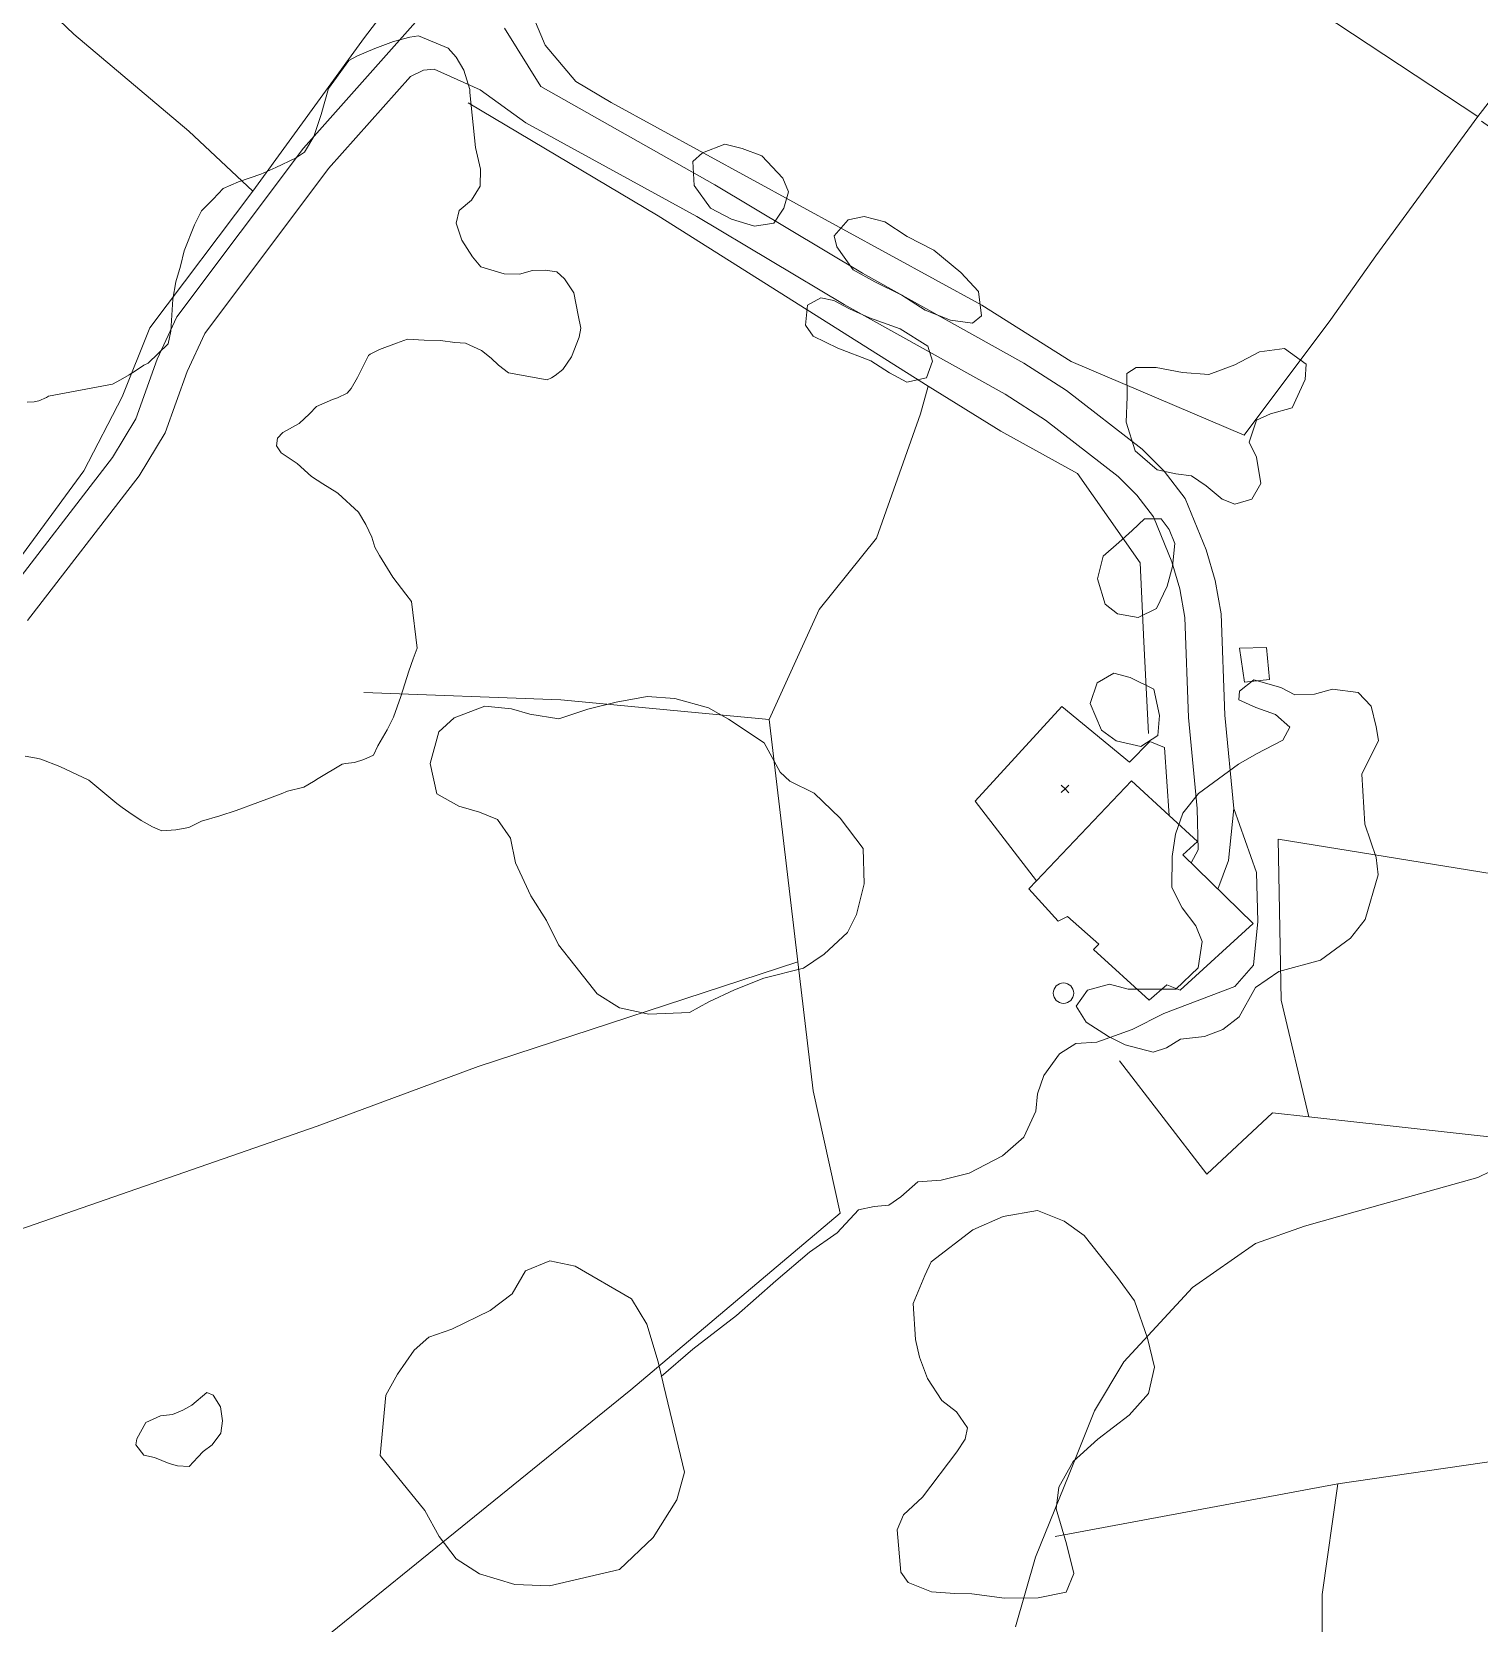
# Model space of a CAD drawing. Header units: metres. Extents: x 4652992 to 4879070, y 2074171 to 2309877.
# Drawn here: x 4653664.2 to 4653773.4, y 2308349.9 to 2308470 of the extents above; entities that cross this region are included whole.
import ezdxf

# ---------------------------------------------------------------- set-up
doc = ezdxf.new("R2010")
doc.units = ezdxf.units.M
doc.header["$MEASUREMENT"] = 0
doc.linetypes.add('DGN Style 3', pattern=[92.779933, 66.271381, -26.508552])
doc.layers.get('0').update_dxf_attribs({"color": 4, "lineweight": 0})
for name, color, linetype, lineweight in [('Level 1', 2, 'Continuous', 0), ('Level 19', 38, 'DGN Style 3', 0), ('Level 20', 30, 'DGN Style 3', 0), ('Level 30', 5, 'Continuous', 0), ('Level 31', 38, 'Continuous', 0), ('Level 37', 3, 'Continuous', 0), ('Level 40', 1, 'Continuous', 0), ('Level 61', 4, 'Continuous', 0), ('Level 62', 4, 'Continuous', 0), ('Level 63', 3, 'Continuous', 0)]:
    doc.layers.add(name, color=color, linetype=linetype, lineweight=lineweight)

# ---------------------------------------------------------------- blocks, each defined once
blk = doc.blocks.new('POSTE')
at = {"color": 0, "linetype": 'ByBlock', "lineweight": -2}
blk.add_circle((0, 0), 0.770001, dxfattribs=at)
blk = doc.blocks.new('COTA')
at = {"color": 0, "linetype": 'ByBlock', "lineweight": -2, "ltscale": 10}
for p, q in [((0, 0), (-1.419522, -1.408457)), ((-1.408457, 1.419522), (0, 0)), ((1.419522, 1.408457), (0, 0)), ((0, 0), (1.408457, -1.419522))]:
    blk.add_line(p, q, dxfattribs=at)

msp = doc.modelspace()

# ---------------------------------------------------------------- linework, layer by layer
at = {"layer": 'Level 1'}
msp.add_polyline3d([(4653738.448305, 2308349.655276, 1270.9875), (4653739.967531, 2308354.915285, 1270.9125), (4653742.498293, 2308361.190127, 1270.6625), (4653744.402529, 2308365.956911, 1270.375), (4653746.621889, 2308369.655092, 1270.25), (4653751.802492, 2308375.261904, 1270.1875), (4653756.555117, 2308378.598879, 1270.05), (4653760.249331, 2308379.903933, 1269.95), (4653764.080508, 2308380.990725, 1269.925), (4653773.332888, 2308383.579531, 1269.925), (4653776.135073, 2308384.93268, 1269.925)], dxfattribs=at)
at = {"layer": 'Level 19', "linetype": 'DGN Style 3'}
for points in [[(4653615.074191, 2308345.397888, 1263.561241), (4653616.489438, 2308351.026475, 1263.700968), (4653619.897198, 2308361.0764, 1264.1463), (4653621.661142, 2308365.510388, 1264.322569), (4653630.289758, 2308379.512862, 1265.315201), (4653642.72882, 2308399.54665, 1267.058266), (4653653.379919, 2308415.854819, 1267.896338), (4653661.995029, 2308427.084118, 1267.672768), (4653670.328958, 2308437.913095, 1267.636081), (4653672.095527, 2308440.809492, 1267.638896), (4653673.696828, 2308445.325073, 1267.6662), (4653675.187723, 2308448.519744, 1267.789973), (4653684.73016, 2308461.247137, 1267.193582), (4653695.8698, 2308473.792888, 1266.322928), (4653697.496112, 2308475.856548, 1266.217669), (4653706.258907, 2308484.638428, 1265.563259), (4653708.84565, 2308487.049382, 1265.31487), (4653720.859279, 2308497.879814, 1264.662848), (4653735.15817, 2308510.34644, 1263.786562), (4653748.209587, 2308519.784115, 1262.753284), (4653766.747758, 2308532.93109, 1261.06256), (4653775.645877, 2308537.975289, 1260.371662)], [(4653753.730605, 2308405.330144, 1272.508104), (4653754.534666, 2308407.486247, 1272.54591), (4653754.91781, 2308411.406861, 1272.612955), (4653754.239921, 2308418.459723, 1272.568125), (4653753.968642, 2308426.108882, 1272.421194), (4653753.529949, 2308428.621458, 1272.324516), (4653752.840223, 2308430.931634, 1272.130089), (4653751.266586, 2308434.817727, 1271.764261), (4653749.673024, 2308436.872891, 1271.496416), (4653748.014049, 2308438.52107, 1271.207445), (4653742.293612, 2308442.963365, 1270.244388), (4653739.086424, 2308445.02428, 1269.777358), (4653726.902581, 2308451.818036, 1268.549051), (4653715.779709, 2308458.470483, 1268.19501), (4653702.654556, 2308465.899093, 1267.320471), (4653699.900137, 2308470.303175, 1266.624313)], [(4653751.705518, 2308407.306374, 1272.541517), (4653752.232372, 2308408.285115, 1272.540503), (4653752.161757, 2308411.409059, 1272.615833), (4653751.50138, 2308418.279719, 1272.569245), (4653751.233856, 2308425.823011, 1272.343038), (4653750.855329, 2308427.990992, 1272.196451), (4653750.248831, 2308430.0224, 1272.027612), (4653748.866309, 2308433.436536, 1271.645119), (4653747.613832, 2308435.051815, 1271.362764), (4653746.199363, 2308436.457078, 1271.103236), (4653740.707714, 2308440.721705, 1270.261601), (4653737.675578, 2308442.670133, 1269.78125), (4653725.530257, 2308449.442408, 1268.681634), (4653714.417223, 2308456.088972, 1268.239293), (4653701.501019, 2308463.150288, 1267.668214), (4653698.066477, 2308465.643565, 1267.175652), (4653694.587097, 2308467.208526, 1266.834853), (4653693.801095, 2308467.119597, 1266.802049), (4653692.799238, 2308466.662228, 1266.812394), (4653686.620548, 2308459.703628, 1267.25127), (4653677.290389, 2308447.259365, 1267.793086), (4653675.955914, 2308444.399868, 1267.815936), (4653674.309093, 2308439.755923, 1268.021207), (4653672.341918, 2308436.530621, 1268.110353), (4653663.928543, 2308425.598413, 1267.736879)]]:
    msp.add_polyline3d(points, dxfattribs=at)
at = {"layer": 'Level 20', "linetype": 'Continuous'}
msp.add_polyline3d([(4653711.718402, 2308368.550388, 1271.310622), (4653714.123608, 2308370.613834, 1271.310622), (4653717.40919, 2308373.159666, 1271.210622), (4653720.374646, 2308375.769125, 1271.110622), (4653722.918714, 2308377.92804, 1271.010622), (4653725.005702, 2308379.387242, 1271.010622), (4653726.617106, 2308381.140101, 1271.010622), (4653727.796766, 2308381.375683, 1271.010622), (4653728.88697, 2308381.495332, 1271.010622), (4653729.808898, 2308382.115298, 1271.010622), (4653731.087047, 2308383.255645, 1270.910622), (4653732.844652, 2308383.3778, 1270.910622), (4653734.961212, 2308383.90694, 1271.010622), (4653737.471714, 2308385.206417, 1270.910622), (4653739.070719, 2308386.617954, 1270.810622), (4653739.988881, 2308388.574389, 1270.810622), (4653740.113212, 2308389.885387, 1270.810622), (4653740.58389, 2308391.261899, 1270.810622), (4653741.772275, 2308392.897517, 1270.810622), (4653743.014797, 2308393.672753, 1271.010622), (4653744.592318, 2308393.781217, 1271.210622), (4653747.257058, 2308394.73478, 1271.310622), (4653749.65027, 2308395.949882, 1271.510622), (4653755.012718, 2308397.989883, 1271.810622), (4653756.41456, 2308399.597381, 1272.010622), (4653756.746856, 2308402.879877, 1272.210622), (4653756.629309, 2308406.581933, 1272.410622), (4653754.91781, 2308411.406861, 1272.612955)], dxfattribs=at)
at = {"layer": 'Level 30', "color": 1}
msp.add_polyline3d([(4653751.070624, 2308407.92595, 1276.451366), (4653756.390586, 2308402.734338, 1276.451366), (4653750.887515, 2308397.716501, 1276.451366), (4653749.88335, 2308398.098211, 1274.155232), (4653748.535376, 2308396.948423, 1274.155232), (4653744.340905, 2308400.766629, 1274.155232), (4653744.740383, 2308401.191541, 1274.729265), (4653742.368526, 2308403.278051, 1274.729265), (4653741.674422, 2308402.915486, 1274.729265), (4653739.453496, 2308405.346363, 1274.729265), (4653740.039794, 2308405.963934, 1274.729265), (4653747.203221, 2308413.50946, 1274.729265), (4653750.056751, 2308410.883234, 1274.729265), (4653752.196136, 2308408.914266, 1274.729265), (4653751.070624, 2308407.92595, 1276.451366)], dxfattribs=at)
at = {"layer": 'Level 31', "elevation": 1273.581198, "flags": 128}
msp.add_lwpolyline([(4653757.625205, 2308421.152984), (4653755.738376, 2308420.949382), (4653755.350244, 2308423.511068), (4653757.396866, 2308423.55588), (4653757.625205, 2308421.152984)], dxfattribs=at)
at = {"layer": 'Level 37', "extrusion": (-0.0172113112450879, -0.4691460781397121, 0.8829528459274323), "elevation": -1161959.796992, "flags": 128}
msp.add_lwpolyline([(4565960.54003, 2188094.648252), (4565944.7785, 2188095.687199), (4565929.916001, 2188095.687199)], dxfattribs=at)
at = {"layer": 'Level 37'}
for points in [[(4653641.069723, 2308464.861783, 1255.875513), (4653645.770833, 2308471.879214, 1255.875513), (4653652.835495, 2308482.438259, 1257.02358), (4653661.341535, 2308475.636983, 1261.615849), (4653667.414856, 2308469.844631, 1265.060049), (4653676.086568, 2308462.522258, 1267.930218), (4653680.917622, 2308458.003541, 1267.930218), (4653689.334749, 2308469.601884, 1267.930218), (4653693.98578, 2308475.694268, 1267.356184), (4653695.844801, 2308477.483333, 1267.26072), (4653705.164327, 2308486.452159, 1266.78215), (4653713.413468, 2308493.627782, 1265.966391), (4653722.578614, 2308501.600205, 1265.060049), (4653729.048201, 2308506.962346, 1265.060049), (4653732.022057, 2308509.33112, 1264.83277), (4653748.923644, 2308522.793786, 1263.541057), (4653751.581232, 2308524.910642, 1263.337949), (4653770.451001, 2308537.318346, 1262.189882), (4653772.816567, 2308538.668556, 1261.967054), (4653782.639026, 2308544.274987, 1261.041815)], [(4653792.461351, 2308491.810147, 1266.534521), (4653778.178322, 2308469.893971, 1268.414896), (4653773.330559, 2308463.626979, 1268.98893), (4653765.627533, 2308453.114288, 1271.859097), (4653762.239937, 2308448.327143, 1273.007165), (4653755.712569, 2308439.586537, 1273.007165), (4653742.651535, 2308445.144032, 1271.859097), (4653735.908101, 2308449.388297, 1271.285064), (4653707.941634, 2308464.702889, 1268.98893), (4653705.295238, 2308466.282224, 1268.98893), (4653702.969744, 2308469.018231, 1268.98893), (4653702.109582, 2308471.052193, 1268.98893), (4653702.180527, 2308473.451091, 1268.414896), (4653710.407077, 2308481.433154, 1267.840863), (4653725.860066, 2308494.50119, 1266.853893), (4653728.382376, 2308496.634216, 1266.692796), (4653744.919076, 2308510.871158, 1265.544728), (4653759.914829, 2308519.313928, 1264.396661)], [(4653773.330559, 2308463.626979, 1268.98893), (4653749.616507, 2308479.297843, 1270.136997), (4653739.910194, 2308485.12419, 1267.266829), (4653725.860066, 2308494.50119, 1266.853893)], [(4653748.495036, 2308417.064397, 1273.756841), (4653748.143628, 2308423.991284, 1273.756841), (4653747.858373, 2308429.952523, 1273.182807), (4653743.136519, 2308436.698241, 1272.608774), (4653737.339681, 2308439.902121, 1272.03474), (4653731.872497, 2308443.286552, 1270.31264), (4653711.492635, 2308456.150337, 1269.738606), (4653697.149565, 2308464.666828, 1268.590539)], [(4653760.57518, 2308388.155273, 1272.433131), (4653758.491574, 2308396.946427, 1271.948452), (4653758.272472, 2308409.11401, 1272.522485), (4653779.853631, 2308405.615002, 1271.948452), (4653792.282624, 2308403.279695, 1271.374418), (4653806.692838, 2308422.217609, 1269.562963), (4653814.76195, 2308433.872311, 1268.98893), (4653798.311688, 2308445.821429, 1270.136997), (4653773.618622, 2308463.27258, 1268.98893)], [(4653617.065676, 2308356.56083, 1264.5288), (4653619.651924, 2308362.664328, 1265.425195), (4653629.116232, 2308379.288493, 1266.625194), (4653641.03193, 2308398.502095, 1267.725195), (4653648.858154, 2308410.700358, 1268.325194), (4653652.942029, 2308416.634862, 1268.525195), (4653661.104912, 2308427.275433, 1268.725195), (4653668.174779, 2308436.896752, 1268.525195), (4653671.051686, 2308442.474139, 1268.525195), (4653673.155292, 2308447.694201, 1268.725195), (4653680.917622, 2308458.003541, 1267.930218)], [(4653731.872497, 2308443.286552, 1270.31264), (4653731.29843, 2308441.202861, 1270.31264), (4653727.963213, 2308431.80933, 1270.31264), (4653723.649742, 2308426.421361, 1270.31264), (4653719.863531, 2308418.122714, 1270.886673), (4653722.035655, 2308399.856087, 1271.261034), (4653723.194197, 2308390.113245, 1271.460707), (4653725.231768, 2308380.880037, 1272.03474), (4653709.43054, 2308367.537064, 1272.608774), (4653685.837958, 2308348.444998, 1274.330874), (4653675.538278, 2308339.84655, 1276.052975), (4653671.77894, 2308333.145445, 1276.627009), (4653670.083633, 2308320.097176, 1277.201042), (4653685.802868, 2308312.091846, 1276.627009), (4653707.999707, 2308302.356407, 1275.478941), (4653710.686731, 2308310.91234, 1275.478941), (4653717.064327, 2308323.467485, 1274.904908), (4653727.241369, 2308345.672711, 1273.756841)], [(4653675.538278, 2308339.84655, 1276.052975), (4653663.65392, 2308343.394426, 1275.966687), (4653661.496664, 2308379.009297, 1273.096519), (4653685.759508, 2308387.446047, 1272.522485), (4653697.911935, 2308391.954676, 1271.948452), (4653722.035655, 2308399.856087, 1271.261034)], [(4653804.477905, 2308380.647588, 1272.433131), (4653798.264236, 2308382.683321, 1272.433131), (4653786.691804, 2308385.245597, 1272.433131), (4653760.57518, 2308388.155273, 1272.433131), (4653757.833513, 2308388.460724, 1272.433131), (4653752.895611, 2308383.81933, 1272.433131), (4653746.290939, 2308392.385931, 1273.007165)], [(4653842.575489, 2308339.802291, 1281.043634), (4653836.889332, 2308343.015573, 1279.895567), (4653821.532915, 2308353.646427, 1276.451366), (4653796.193983, 2308365.115517, 1273.007165), (4653776.438869, 2308362.444328, 1272.433131), (4653762.777478, 2308360.459695, 1273.581198), (4653741.438365, 2308356.493462, 1272.433131)], [(4653762.777478, 2308360.459695, 1273.581198), (4653761.584594, 2308352.111771, 1274.729265), (4653761.561248, 2308336.671665, 1275.794567), (4653761.559434, 2308335.472097, 1275.877332), (4653762.021774, 2308308.82939, 1277.025399), (4653762.132695, 2308274.707017, 1278.173466), (4653756.320376, 2308277.246505, 1277.379128), (4653750.81698, 2308279.65102, 1276.627009), (4653739.896226, 2308285.481578, 1276.052975), (4653713.054853, 2308298.509131, 1274.904908)]]:
    msp.add_polyline3d(points, dxfattribs=at)
at = {"layer": 'Level 40', "color": 3, "flags": 128}
for points, elevation in [([(4653714.843666, 2308460.897427), (4653716.519585, 2308461.557353), (4653717.828801, 2308461.21694), (4653719.310208, 2308460.662637), (4653720.904308, 2308458.985183), (4653721.328724, 2308457.954415), (4653720.987009, 2308456.716173), (4653720.216935, 2308455.579849), (4653718.772624, 2308455.352408), (4653717.030956, 2308455.882602), (4653715.444613, 2308456.722164), (4653714.220719, 2308458.439399), (4653714.111475, 2308460.244194), (4653714.843666, 2308460.897427)], 1273.000385), ([(4653724.774451, 2308454.618705), (4653725.841596, 2308455.834564), (4653727.036499, 2308456.076211), (4653728.592728, 2308455.682426), (4653730.284893, 2308454.587563), (4653732.296381, 2308453.549957), (4653734.318616, 2308451.872931), (4653735.652038, 2308450.433425), (4653735.896987, 2308448.592712), (4653735.20075, 2308448.040142), (4653733.542471, 2308448.275026), (4653731.64979, 2308449.01661), (4653729.886519, 2308450.155768), (4653727.845761, 2308451.163099), (4653726.201926, 2308452.051857), (4653724.964867, 2308453.790595), (4653724.774451, 2308454.618705)], 1273.000385), ([(4653722.757355, 2308449.387674), (4653723.779249, 2308449.947765), (4653724.754628, 2308449.75664), (4653725.941174, 2308449.125377), (4653727.443224, 2308448.449155), (4653729.741228, 2308447.599373), (4653731.831106, 2308446.29358), (4653732.185566, 2308445.181134), (4653731.751764, 2308443.909094), (4653730.248767, 2308443.585571), (4653728.942906, 2308444.279639), (4653727.550972, 2308445.20338), (4653725.05142, 2308446.16155), (4653723.200635, 2308447.06037), (4653722.615041, 2308447.896356), (4653722.757355, 2308449.387674)], 1273.000385), ([(4653746.883983, 2308442.478838), (4653746.862165, 2308444.248406), (4653747.547406, 2308444.697736), (4653749.066587, 2308444.703127), (4653751.051143, 2308444.315135), (4653753.031002, 2308444.153608), (4653754.993025, 2308444.895383), (4653756.858162, 2308445.883266), (4653758.75097, 2308446.139449), (4653760.372335, 2308444.957338), (4653760.319411, 2308443.798942), (4653759.319536, 2308441.655246), (4653757.684328, 2308441.191819), (4653756.641012, 2308440.708677), (4653756.08906, 2308439.04835), (4653756.643481, 2308437.93933), (4653756.959181, 2308435.949239), (4653756.294877, 2308434.769679), (4653755.011979, 2308434.368858), (4653754.047425, 2308434.767535), (4653752.829034, 2308435.754778), (4653751.725657, 2308436.52866), (4653750.555558, 2308436.682222), (4653749.148378, 2308436.977844), (4653747.486703, 2308438.40153), (4653746.798212, 2308440.564233), (4653746.883983, 2308442.478838)], 1276.000385), ([(4653748.180659, 2308433.28282), (4653749.443822, 2308433.270432), (4653750.036779, 2308432.475152), (4653750.462658, 2308431.408314), (4653750.300636, 2308429.687085), (4653749.897068, 2308428.189754), (4653749.093919, 2308426.517588), (4653747.720173, 2308425.827552), (4653746.156716, 2308426.100714), (4653745.228958, 2308426.830409), (4653744.651571, 2308428.748891), (4653745.078062, 2308430.463943), (4653746.255912, 2308431.482776), (4653747.254884, 2308432.390392), (4653748.180659, 2308433.28282)], 1276.000385), ([(4653747.097844, 2308421.310461), (4653748.891024, 2308420.428963), (4653749.316374, 2308418.440709), (4653749.18257, 2308416.915684), (4653747.908984, 2308416.087323), (4653746.060833, 2308416.512841), (4653744.944354, 2308417.319328), (4653744.078564, 2308419.34758), (4653744.618914, 2308420.895978), (4653745.875086, 2308421.625946), (4653747.097844, 2308421.310461)], 1277.200385)]:
    msp.add_lwpolyline(points, dxfattribs=dict(at, elevation=elevation))
at = {"layer": 'Level 40', "color": 3}
for points in [[(4653663.898821, 2308442.074095, 1272.200385), (4653664.40877, 2308442.113318, 1272.200385), (4653664.783646, 2308442.17692, 1272.200385), (4653665.348325, 2308442.420889, 1272.200385), (4653665.499428, 2308442.522489, 1272.200385), (4653670.33545, 2308443.448377, 1275.000385), (4653670.939391, 2308443.769006, 1275.000385), (4653671.590342, 2308444.140166, 1275.000385), (4653672.059278, 2308444.432768, 1275.000385), (4653672.688225, 2308444.876612, 1275.000385), (4653673.009221, 2308445.014032, 1275.000385), (4653674.528964, 2308446.479556, 1275.000385), (4653674.721373, 2308447.441138, 1275.000385), (4653674.881492, 2308449.858639, 1275.000385), (4653675.097766, 2308451.162276, 1275.000385), (4653675.461805, 2308452.337365, 1275.000385), (4653675.737754, 2308453.502847, 1275.000385), (4653676.507803, 2308455.465286, 1275.000385), (4653677.044463, 2308456.519463, 1275.000385), (4653677.912959, 2308457.407456, 1275.000385), (4653678.680885, 2308458.206951, 1275.000385), (4653679.838609, 2308458.713173, 1275.000385), (4653681.531178, 2308459.286791, 1275.000385), (4653682.652513, 2308459.778386, 1275.000385), (4653684.126032, 2308460.491498, 1275.000385), (4653684.820813, 2308460.951761, 1275.000385), (4653685.530571, 2308462.129994, 1275.000385), (4653686.076166, 2308463.772979, 1275.000385), (4653686.633574, 2308465.757504, 1275.000385), (4653688.157545, 2308467.865817, 1275.000385), (4653688.824976, 2308468.206674, 1275.000385), (4653690.130874, 2308468.759985, 1275.000385), (4653691.535353, 2308469.305222, 1275.000385), (4653692.7613, 2308469.627218, 1275.000385), (4653693.412345, 2308469.715745, 1275.000385), (4653695.642314, 2308468.802411, 1275.000385), (4653696.257483, 2308468.123325, 1275.000385), (4653696.833577, 2308467.126218, 1275.000385), (4653697.280414, 2308465.663753, 1275.000385), (4653697.297891, 2308465.455105, 1275.000385), (4653697.715679, 2308461.28962, 1275.000385), (4653698.094516, 2308459.665803, 1275.000385), (4653698.061294, 2308458.373972, 1275.000385), (4653697.401624, 2308457.31109, 1275.000385), (4653696.490545, 2308456.549121, 1275.000385), (4653696.248155, 2308455.583924, 1275.000385), (4653696.678175, 2308454.312443, 1275.000385), (4653697.486985, 2308453.033113, 1275.000385), (4653698.128763, 2308452.282507, 1275.000385), (4653699.865776, 2308451.762187, 1275.000385), (4653701.044754, 2308451.742731, 1275.000385), (4653702.008092, 2308452.002832, 1275.000385), (4653702.97946, 2308452.043682, 1275.000385), (4653703.844122, 2308451.907477, 1275.000385), (4653704.42772, 2308451.387795, 1275.000385), (4653705.126499, 2308450.335886, 1275.000385), (4653705.467242, 2308448.636274, 1275.000385), (4653705.661176, 2308447.672814, 1275.000385), (4653705.52699, 2308446.991869, 1275.000385), (4653704.96016, 2308445.497456, 1275.000385), (4653704.311886, 2308444.54145, 1275.000385), (4653703.733397, 2308444.088568, 1275.000385), (4653703.449727, 2308443.911248, 1275.000385), (4653703.120067, 2308443.75204, 1275.000385), (4653700.21342, 2308444.289231, 1276.000385), (4653699.457216, 2308444.875959, 1276.000385), (4653698.900413, 2308445.410122, 1276.000385), (4653698.179934, 2308445.968863, 1276.000385), (4653696.950914, 2308446.525401, 1276.000385), (4653696.155892, 2308446.591831, 1276.000385), (4653695.079711, 2308446.723141, 1276.000385), (4653693.839524, 2308446.763446, 1276.000385), (4653692.573674, 2308446.841566, 1276.000385), (4653691.744838, 2308446.524574, 1276.000385), (4653690.474266, 2308446.041061, 1276.000385), (4653689.775036, 2308445.710573, 1276.000385), (4653689.645601, 2308445.593601, 1276.000385), (4653688.802357, 2308443.936236, 1276.000385), (4653688.339654, 2308443.121599, 1276.000385), (4653688.030236, 2308442.74541, 1276.000385), (4653687.294157, 2308442.410636, 1276.000385), (4653686.938332, 2308442.288605, 1276.000385), (4653685.716416, 2308441.741811, 1279.600385), (4653685.18351, 2308441.189955, 1279.600385), (4653684.416807, 2308440.469344, 1279.600385), (4653683.189769, 2308439.785175, 1279.600385), (4653682.767505, 2308439.359388, 1279.600385), (4653682.695971, 2308438.790863, 1279.600385), (4653683.047507, 2308438.265033, 1279.600385), (4653684.259112, 2308437.438126, 1279.600385), (4653685.34491, 2308436.468107, 1279.600385), (4653686.208944, 2308435.917092, 1279.600385), (4653687.25257, 2308435.249971, 1279.600385), (4653687.35746, 2308435.188679, 1279.600385), (4653688.875629, 2308433.786335, 1279.600385), (4653689.444311, 2308432.84028, 1279.600385), (4653689.886343, 2308431.892584, 1279.600385), (4653690.131064, 2308431.142661, 1279.600385), (4653690.463633, 2308430.498775, 1279.600385), (4653691.477612, 2308428.867437, 1279.600385), (4653692.455853, 2308427.592104, 1279.600385), (4653692.888153, 2308427.044942, 1279.600385), (4653693.324723, 2308423.523665, 1281.600385), (4653693.020136, 2308422.697775, 1281.600385), (4653692.697075, 2308421.786797, 1281.600385), (4653692.08563, 2308419.866213, 1281.600385), (4653691.535446, 2308418.30557, 1281.600385), (4653691.060482, 2308417.343812, 1281.600385), (4653690.349341, 2308416.149348, 1281.600385), (4653690.021504, 2308415.45138, 1281.600385), (4653689.289777, 2308415.118527, 1281.600385), (4653688.576127, 2308414.877415, 1281.600385), (4653687.89863, 2308414.819786, 1281.600385), (4653687.659896, 2308414.771346, 1281.600385), (4653685.832991, 2308413.678642, 1284.000385), (4653685.504869, 2308413.458006, 1284.000385), (4653684.757274, 2308413.034661, 1284.000385), (4653683.536884, 2308412.729618, 1284.000385), (4653683.04212, 2308412.516173, 1284.000385), (4653681.292894, 2308411.866615, 1284.000385), (4653679.660703, 2308411.275673, 1284.000385), (4653678.43847, 2308410.851182, 1284.000385), (4653677.037536, 2308410.462978, 1284.000385), (4653676.08703, 2308409.984167, 1284.000385), (4653675.103467, 2308409.797502, 1284.000385), (4653674.047107, 2308409.721099, 1284.000385), (4653673.339405, 2308410.033079, 1284.000385), (4653672.481887, 2308410.522868, 1284.000385), (4653671.557673, 2308411.144601, 1284.000385), (4653671.049785, 2308411.485879, 1284.000385), (4653670.665795, 2308411.794461, 1284.000385), (4653668.541921, 2308413.556896, 1284.000385)], [(4653761.463225, 2308399.967191, 1281.200385), (4653758.315977, 2308399.128298, 1277.400385), (4653756.554401, 2308397.911085, 1274.800385), (4653755.320532, 2308395.700215, 1274.800385), (4653754.106746, 2308394.751586, 1274.800385), (4653752.722685, 2308394.215062, 1274.800385), (4653750.895382, 2308394.011202, 1274.800385), (4653749.855601, 2308393.358081, 1274.800385), (4653748.831706, 2308393.025445, 1274.800385), (4653746.727624, 2308393.572506, 1274.800385), (4653745.463951, 2308394.221638, 1274.800385), (4653743.775932, 2308395.287242, 1274.800385), (4653743.036164, 2308396.501538, 1274.800385), (4653743.882053, 2308397.717429, 1274.800385), (4653745.55369, 2308398.14874, 1274.800385), (4653746.954271, 2308397.790891, 1274.800385), (4653750.543532, 2308397.775754, 1277.000385), (4653752.24764, 2308399.385653, 1278.400385), (4653752.540412, 2308401.381015, 1278.400385), (4653752.056681, 2308402.566781, 1278.400385), (4653751.023881, 2308403.92963, 1278.400385), (4653750.253303, 2308405.456572, 1278.400385), (4653750.262772, 2308407.789639, 1277.200385), (4653750.517283, 2308409.469442, 1277.200385), (4653751.072296, 2308411.061675, 1277.200385), (4653752.256545, 2308412.546441, 1277.200385), (4653755.273852, 2308414.750961, 1275.800385), (4653756.645388, 2308415.532591, 1275.800385), (4653758.620748, 2308416.584883, 1275.800385), (4653759.150957, 2308417.562609, 1275.800385), (4653758.06335, 2308418.513086, 1275.800385), (4653756.587874, 2308419.027396, 1275.800385), (4653755.305498, 2308419.627033, 1275.800385), (4653755.366035, 2308420.276713, 1275.800385), (4653756.443009, 2308421.126607, 1275.800385), (4653758.475566, 2308420.546262, 1275.800385), (4653759.539379, 2308419.988652, 1275.800385), (4653761.004527, 2308420.05511, 1275.800385), (4653762.36422, 2308420.420404, 1275.800385), (4653764.30939, 2308420.165316, 1275.800385), (4653765.278244, 2308419.139709, 1275.800385), (4653765.668141, 2308417.568664, 1275.800385), (4653765.847406, 2308416.55262, 1275.800385), (4653764.594156, 2308414.014444, 1278.600385), (4653764.801888, 2308410.235423, 1281.200385), (4653765.652673, 2308407.721498, 1281.200385), (4653765.817637, 2308406.421644, 1281.200385), (4653764.842521, 2308403.036456, 1281.200385), (4653763.730241, 2308401.624262, 1281.200385), (4653761.463225, 2308399.967191, 1281.200385)], [(4653701.886423, 2308404.820442, 1285.400385), (4653700.740012, 2308407.308545, 1282.400385), (4653700.365733, 2308409.189341, 1282.400385), (4653699.370774, 2308410.595905, 1282.400385), (4653698.01602, 2308411.135499, 1282.400385), (4653696.449572, 2308411.586592, 1282.400385), (4653694.802472, 2308412.535326, 1282.400385), (4653694.287123, 2308414.803944, 1282.400385), (4653694.96055, 2308417.211821, 1282.400385), (4653696.113245, 2308418.245733, 1282.400385), (4653698.420253, 2308419.137165, 1282.400385), (4653700.42754, 2308418.942696, 1282.400385), (4653701.822661, 2308418.528036, 1282.400385), (4653704.006522, 2308418.174784, 1282.400385), (4653706.189544, 2308418.910575, 1283.800385), (4653708.331475, 2308419.442219, 1283.800385), (4653710.668475, 2308419.865352, 1283.800385), (4653712.761155, 2308419.723212, 1283.800385), (4653715.28177, 2308419.003778, 1283.800385), (4653716.808677, 2308418.167352, 1283.800385), (4653719.486361, 2308416.377034, 1283.800385), (4653720.698105, 2308414.16254, 1285.400385), (4653721.434528, 2308413.473635, 1285.400385), (4653723.269235, 2308412.571227, 1285.400385), (4653725.237422, 2308410.697482, 1285.400385), (4653726.971446, 2308408.386001, 1285.400385), (4653727.047116, 2308405.722389, 1285.400385), (4653726.455705, 2308403.413478, 1285.400385), (4653725.789427, 2308402.066261, 1285.400385), (4653724.020034, 2308400.425092, 1285.400385), (4653722.462866, 2308399.355996, 1285.400385), (4653719.468548, 2308398.601292, 1285.400385), (4653717.256511, 2308397.73171, 1285.400385), (4653715.316319, 2308396.819114, 1285.400385), (4653713.849295, 2308396.0231, 1285.400385), (4653710.798143, 2308395.906886, 1285.400385), (4653708.590831, 2308396.368123, 1285.400385), (4653706.88387, 2308397.42123, 1285.400385), (4653705.204626, 2308399.570408, 1285.400385), (4653703.987501, 2308401.122676, 1285.400385), (4653703.070854, 2308402.967815, 1285.400385), (4653701.886423, 2308404.820442, 1285.400385)], [(4653668.541921, 2308413.556896, 1284.000385), (4653666.355991, 2308414.575155, 1279.800385), (4653664.915956, 2308415.145633, 1276.800385), (4653664.588801, 2308415.209841, 1276.800385), (4653663.750263, 2308415.373752, 1276.800385)], [(4653730.723329, 2308374.061859, 1281.000385), (4653731.6024, 2308376.187366, 1279.400385), (4653732.103558, 2308377.202536, 1279.400385), (4653735.238632, 2308379.610535, 1278.200385), (4653737.52577, 2308380.633153, 1278.200385), (4653740.124091, 2308381.069613, 1278.200385), (4653742.119403, 2308380.265059, 1278.200385), (4653743.642654, 2308379.196435, 1278.200385), (4653744.783619, 2308377.733668, 1278.200385), (4653746.161131, 2308376.014472, 1278.200385), (4653747.426562, 2308374.263966, 1278.200385), (4653748.421834, 2308371.445276, 1278.200385), (4653748.938583, 2308369.267838, 1278.200385), (4653748.486456, 2308367.276555, 1278.200385), (4653747.037851, 2308365.63192, 1278.200385), (4653744.666929, 2308363.820264, 1278.200385), (4653742.805507, 2308362.131042, 1278.200385), (4653741.717365, 2308360.209615, 1278.200385), (4653741.5262, 2308358.568855, 1278.200385), (4653742.299596, 2308355.938378, 1278.200385), (4653742.853247, 2308353.683753, 1278.200385), (4653742.273566, 2308352.272187, 1278.200385), (4653740.163364, 2308351.844833, 1278.200385), (4653737.618815, 2308351.837136, 1278.200385), (4653735.148616, 2308352.157492, 1278.200385), (4653733.867739, 2308352.170027, 1278.200385), (4653732.120116, 2308352.306336, 1278.200385), (4653730.3677, 2308353.023346, 1278.200385), (4653729.800247, 2308353.790948, 1278.200385), (4653729.520988, 2308356.975069, 1278.200385), (4653730.010247, 2308358.12617, 1278.200385), (4653731.442849, 2308359.455068, 1278.200385), (4653734.02221, 2308362.862549, 1281.000385), (4653734.659507, 2308363.82564, 1281.000385), (4653734.840381, 2308364.682714, 1281.000385), (4653734.003743, 2308365.884083, 1281.000385), (4653732.906788, 2308366.732909, 1281.000385), (4653731.811198, 2308368.409203, 1281.000385), (4653731.20814, 2308370.019351, 1281.000385), (4653730.911579, 2308371.342523, 1281.000385), (4653730.723329, 2308374.061859, 1281.000385)], [(4653693.89002, 2308358.432131, 1286.600385), (4653690.533729, 2308362.589145, 1282.000385), (4653690.942354, 2308367.139879, 1281.000385), (4653691.837341, 2308368.726006, 1281.000385), (4653693.094382, 2308370.548517, 1281.000385), (4653694.205969, 2308371.517724, 1281.000385), (4653695.941015, 2308372.138559, 1281.000385), (4653698.816355, 2308373.52632, 1281.000385), (4653700.48442, 2308374.799406, 1281.000385), (4653701.488385, 2308376.533232, 1281.000385), (4653703.327003, 2308377.280665, 1281.000385), (4653705.228297, 2308376.872534, 1281.000385), (4653709.476906, 2308374.404487, 1282.400385), (4653710.646449, 2308372.502739, 1282.400385), (4653711.500709, 2308369.67415, 1282.400385), (4653711.913194, 2308367.821818, 1282.400385), (4653713.483851, 2308361.340502, 1284.800385), (4653712.913787, 2308359.260924, 1284.800385), (4653711.106511, 2308356.412838, 1284.800385), (4653708.583618, 2308354.001139, 1284.800385), (4653703.286987, 2308352.749144, 1286.600385), (4653700.674869, 2308352.865001, 1286.600385), (4653698.020999, 2308353.65424, 1286.600385), (4653696.253506, 2308354.794854, 1286.600385), (4653694.976527, 2308356.491945, 1286.600385), (4653693.89002, 2308358.432131, 1286.600385)], [(4653676.775456, 2308362.466931, 1276.810622), (4653676.102689, 2308361.766012, 1276.810622), (4653675.222241, 2308361.820084, 1276.810622), (4653674.604432, 2308362.00106, 1276.810622), (4653673.505789, 2308362.455106, 1276.810622), (4653672.705139, 2308362.612515, 1276.810622), (4653672.085878, 2308363.388887, 1276.810622), (4653672.176199, 2308363.847217, 1276.810622), (4653672.836182, 2308365.086202, 1276.810622), (4653673.943853, 2308365.582565, 1276.810622), (4653674.858128, 2308365.700384, 1276.810622), (4653675.634707, 2308366.0238, 1276.810622), (4653676.30229, 2308366.386577, 1276.510622), (4653677.443501, 2308367.352855, 1276.510622), (4653677.935815, 2308367.137024, 1276.510622), (4653678.475563, 2308366.25703, 1276.510622), (4653678.626879, 2308365.215248, 1276.510622), (4653678.503426, 2308364.286995, 1276.510622), (4653677.85376, 2308363.402641, 1276.510622), (4653677.157417, 2308362.884661, 1276.510622), (4653676.775456, 2308362.466931, 1276.810622)]]:
    msp.add_polyline3d(points, dxfattribs=at)
at = {"layer": 'Level 62', "elevation": 1272.608774, "flags": 128}
msp.add_lwpolyline([(4653740.039671, 2308405.964095), (4653735.417332, 2308411.977313), (4653741.940104, 2308419.113572), (4653747.06411, 2308414.900572), (4653748.581299, 2308416.477832), (4653749.69634, 2308416.009148), (4653750.05673, 2308410.883524)], dxfattribs=at)

# ---------------------------------------------------------------- block references
at = {"layer": 'Level 61', "zscale": 0.1}
msp.add_blockref('POSTE', (4653742.075656, 2308397.479936, 1271.348716), dxfattribs=at)
at = {"layer": 'Level 63', "xscale": 0.2, "yscale": 0.2, "zscale": 0.1}
msp.add_blockref('COTA', (4653742.191829, 2308412.893392, 1272.608774), dxfattribs=at)

doc.saveas('drawing.dxf')
